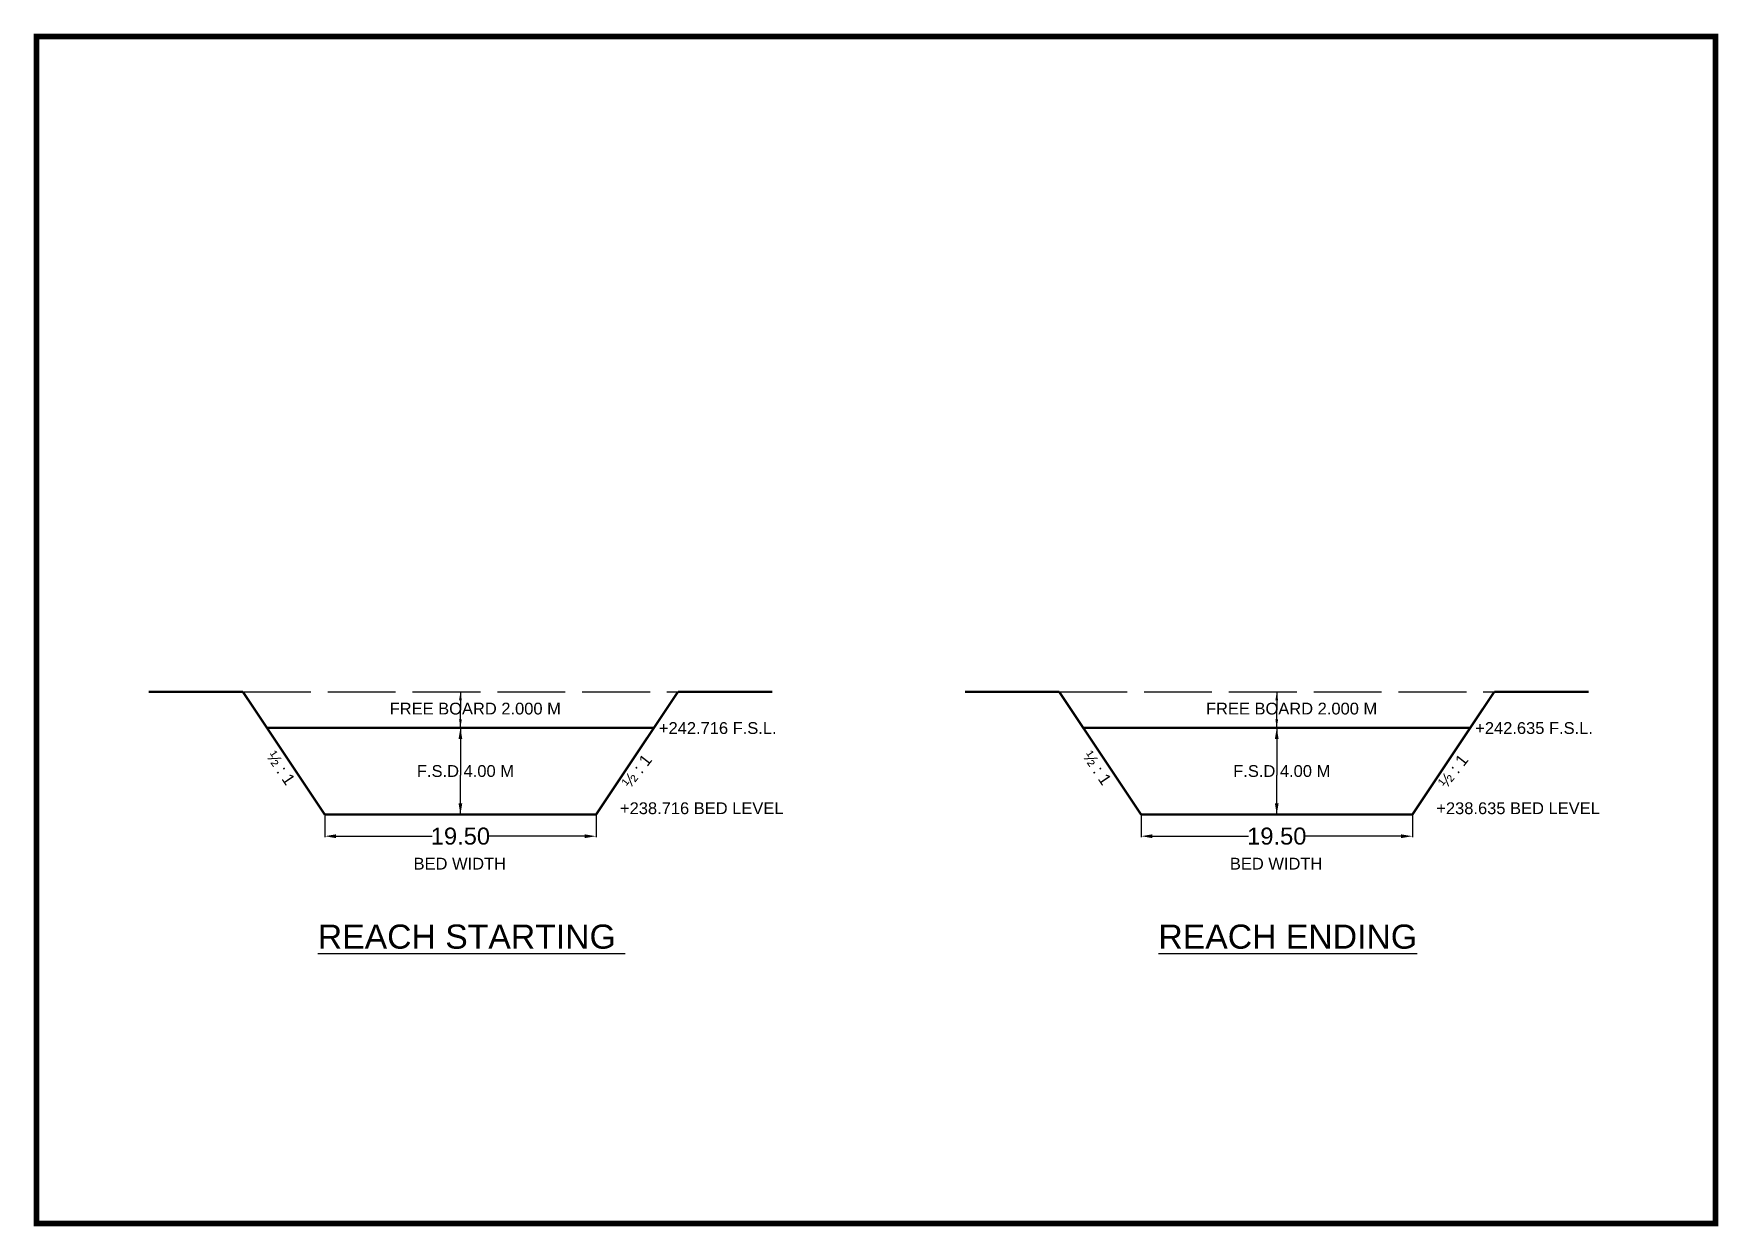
# Model space of a CAD drawing. Header units: inches. Extents: x 1756 to 2054, y 149 to 360.
import ezdxf

# ---------------------------------------------------------------- set-up
doc = ezdxf.new("R2010")
doc.units = ezdxf.units.IN
doc.header["$MEASUREMENT"] = 0
doc.linetypes.add('ACAD_ISO02W100', pattern=[15, 12, -3])
doc.layers.add('TEXT', color=5, linetype='Continuous')
doc.styles.get("Standard").update_dxf_attribs({"font": 'arial.ttf'})
doc.dimstyles.get("Standard").update_dxf_attribs({"dimtxt": 0.18, "dimasz": 0.18, "dimexe": 0.18, "dimexo": 0.0625, "dimgap": 0.09, "dimtad": 0, "dimtih": 1, "dimtoh": 1, "dimdec": 4, "dimzin": 0, "dimdsep": 46, "dimtxsty": 'Standard', "dimcen": 0.09, "dimadec": 0, "dimazin": 0, "dimtfac": 1, "dimtdec": 4, "dimtofl": 0, "dimtmove": 0, "dimatfit": 3, "dimfxl": 1, "dimtolj": 1, "dimtzin": 0, "dimarcsym": 0})

# ---------------------------------------------------------------- blocks, each defined once
blk = doc.blocks.new('*D4')
at = {"layer": 'Defpoints', "color": 0, "ltscale": 0.2}
for p in [(1951.57, 221.57), (1999.55, 221.57), (1999.55, 217.75)]:
    blk.add_point(p, dxfattribs=at)
at = {"layer": 'TEXT', "color": 0, "lineweight": -2, "ltscale": 0.2}
for p, q in [((1951.57, 221.51), (1951.57, 217.57)), ((1999.55, 221.51), (1999.55, 217.57)), ((1953.57, 217.75), (1970.55, 217.75)), ((1997.55, 217.75), (1980.56, 217.75))]:
    blk.add_line(p, q, dxfattribs=at)
at = {"layer": 'TEXT', "color": 0, "ltscale": 0.2}
for points in [[(1953.57, 218.08), (1953.57, 217.41), (1951.57, 217.75)], [(1997.55, 218.08), (1997.55, 217.41), (1999.55, 217.75)]]:
    blk.add_solid(points, dxfattribs=at)
at = {"layer": 'TEXT', "color": 0, "lineweight": 25, "ltscale": 0.2, "insert": (1975.56, 217.75), "char_height": 0.18, "attachment_point": 5}
blk.add_mtext('\\A1;{\\H16.667x;19.50}', dxfattribs=at)
blk = doc.blocks.new('*D5')
at = {"layer": 'Defpoints', "color": 0, "ltscale": 0.2}
for p in [(1807.16, 221.57), (1855.14, 221.57), (1855.14, 217.75)]:
    blk.add_point(p, dxfattribs=at)
at = {"layer": 'TEXT', "color": 0, "lineweight": -2, "ltscale": 0.2}
for p, q in [((1807.16, 221.51), (1807.16, 217.57)), ((1855.14, 221.51), (1855.14, 217.57)), ((1809.16, 217.75), (1826.15, 217.75)), ((1853.14, 217.75), (1836.16, 217.75))]:
    blk.add_line(p, q, dxfattribs=at)
at = {"layer": 'TEXT', "color": 0, "ltscale": 0.2}
for points in [[(1809.16, 218.08), (1809.16, 217.41), (1807.16, 217.75)], [(1853.14, 218.08), (1853.14, 217.41), (1855.14, 217.75)]]:
    blk.add_solid(points, dxfattribs=at)
at = {"layer": 'TEXT', "color": 0, "lineweight": 25, "ltscale": 0.2, "insert": (1831.15, 217.75), "char_height": 0.18, "attachment_point": 5}
blk.add_mtext('\\A1;{\\H16.667x;19.50}', dxfattribs=at)

msp = doc.modelspace()

# ---------------------------------------------------------------- linework, layer by layer
at = {"layer": 'TEXT', "color": 86, "lineweight": 25, "ltscale": 0.2}
for p, q in [((1807.1631, 221.57188), (1855.14212, 221.57188)), ((1951.56607, 221.57188), (1999.54509, 221.57188))]:
    msp.add_line(p, q, dxfattribs=at)
at = {"layer": 'TEXT', "lineweight": 25, "ltscale": 0.2, "const_width": 1}
msp.add_lwpolyline([(1756.16555, 359.23097), (2053.16555, 359.23097), (2053.16555, 149.23097), (1756.16555, 149.23097)], close=True, dxfattribs=at)
at = {"layer": 'TEXT', "color": 86, "lineweight": 25, "ltscale": 0.2, "const_width": 0.41728}
for points in [[(1792.68963, 243.27069), (1775.99824, 243.27069)], [(1807.1631, 221.57188), (1792.68963, 243.27069)], [(1855.14212, 221.57188), (1869.61558, 243.27069)], [(1869.61558, 243.27069), (1855.14212, 221.57188), (1869.61558, 243.27069)], [(1869.61558, 243.27069), (1886.30698, 243.27069)], [(1937.09261, 243.27069), (1920.40121, 243.27069)], [(1951.56607, 221.57188), (1937.09261, 243.27069)], [(1999.54509, 221.57188), (2014.01856, 243.27069)], [(2014.01856, 243.27069), (1999.54509, 221.57188), (2014.01856, 243.27069)], [(2014.01856, 243.27069), (2030.70995, 243.27069)], [(1855.14212, 221.57188), (1807.1631, 221.57188)], [(1999.54509, 221.57188), (1951.56607, 221.57188)]]:
    msp.add_lwpolyline(points, dxfattribs=at)
at = {"layer": 'TEXT', "color": 86, "linetype": 'ACAD_ISO02W100', "lineweight": 25}
for points in [[(1792.68963, 243.27069), (1869.61558, 243.27069)], [(1937.09261, 243.27069), (2014.01856, 243.27069)]]:
    msp.add_lwpolyline(points, dxfattribs=at)
at = {"layer": 'TEXT', "color": 86, "linetype": 'ACAD_ISO02W100', "lineweight": 25, "const_width": 0.41728}
for points in [[(1865.39407, 236.94175), (1796.91114, 236.94175)], [(2009.79705, 236.94175), (1941.31412, 236.94175)]]:
    msp.add_lwpolyline(points, dxfattribs=at)

# ---------------------------------------------------------------- texts
at = {"layer": 'TEXT', "color": 86, "lineweight": 25, "ltscale": 0.2}
for s, height, p in [('+242.716 F.S.L.', 2.0864248, (1866.26462, 235.84181)), ('+242.635 F.S.L.', 2.0864248, (2010.66759, 235.84181)), ('+238.716 BED LEVEL', 2.0864248, (1859.37942, 221.65413)), ('+238.635 BED LEVEL', 2.0864248, (2003.78239, 221.65413)), ('BED WIDTH', 2.086425, (1822.86699, 211.84793)), ('BED WIDTH', 2.086425, (1967.26996, 211.84793)), ('%%UREACH STARTING ', 4.2719994, (1805.92048, 197.84793)), ('%%UREACH ENDING', 4.2719994, (1954.61843, 197.84793))]:
    msp.add_text(s, height=height, dxfattribs=at).set_placement(p)
for rotation, p in [(304.0770825, (1796.70216, 231.92331)), (304.0770825, (1941.10514, 231.92331)), (52.0922895, (1861.19275, 226.09234)), (52.0922895, (2005.59572, 226.09234))]:
    msp.add_text('½ : 1', height=2.086425, rotation=rotation, dxfattribs=at).set_placement(p)
at = {"layer": 'TEXT', "color": 86, "lineweight": 25, "char_height": 2.0864248, "width": 31.6923716, "attachment_point": 1}
for s, insert in [('FREE BOARD 2.000 M', (1818.63406, 241.36988)), ('FREE BOARD 2.000 M', (1963.03703, 241.36988)), ('F.S.D 4.00 M', (1823.45495, 230.32411)), ('F.S.D 4.00 M', (1967.85792, 230.32411))]:
    msp.add_mtext(s, dxfattribs=dict(at, insert=insert))

# ---------------------------------------------------------------- dimensions: what is measured, and where the dimension line sits
at = {"layer": 'TEXT', "color": 86, "lineweight": 25, "ltscale": 0.2}
for p1, p2, picture, middle in [((1807.1631, 221.57188), (1855.14212, 221.57188), '*D5', (1831.15261, 217.74664)), ((1951.56607, 221.57188), (1999.54509, 221.57188), '*D4', (1975.55558, 217.74664))]:
    dim = msp.add_aligned_dim(p1=p1, p2=p2, distance=-3.82523, text='{\\H16.667x;19.50}', dimstyle='Standard', override={"dimasz": 2}, dxfattribs=at)
    dim.commit()
    dim.dimension.update_dxf_attribs({"geometry": picture, "text_midpoint": middle})

# ---------------------------------------------------------------- leaders
for points, override in [([(1831.15261, 243.27069), (1831.15261, 240.07139)], {"dimasz": 1.5, "dimgap": 0.09, "dimtad": 0}), ([(1975.55558, 243.27069), (1975.55558, 240.07139)], {"dimasz": 1.5, "dimgap": 0.09, "dimtad": 0}), ([(1831.15261, 236.94175), (1831.15261, 240.07139)], {"dimasz": 1.5, "dimgap": 0.09, "dimtad": 0}), ([(1975.55558, 236.94175), (1975.55558, 240.07139)], {"dimasz": 1.5, "dimgap": 0.09, "dimtad": 0}), ([(1831.15261, 236.94175), (1831.15261, 228.52989)], {"dimasz": 2}), ([(1975.55558, 236.94175), (1975.55558, 228.52989)], {"dimasz": 2}), ([(1831.15261, 221.57188), (1831.15261, 228.52989)], {"dimasz": 2}), ([(1975.55558, 221.57188), (1975.55558, 228.52989)], {"dimasz": 2})]:
    msp.add_leader(points, dimstyle='Standard', override=override, dxfattribs=at)

doc.saveas('drawing.dxf')
